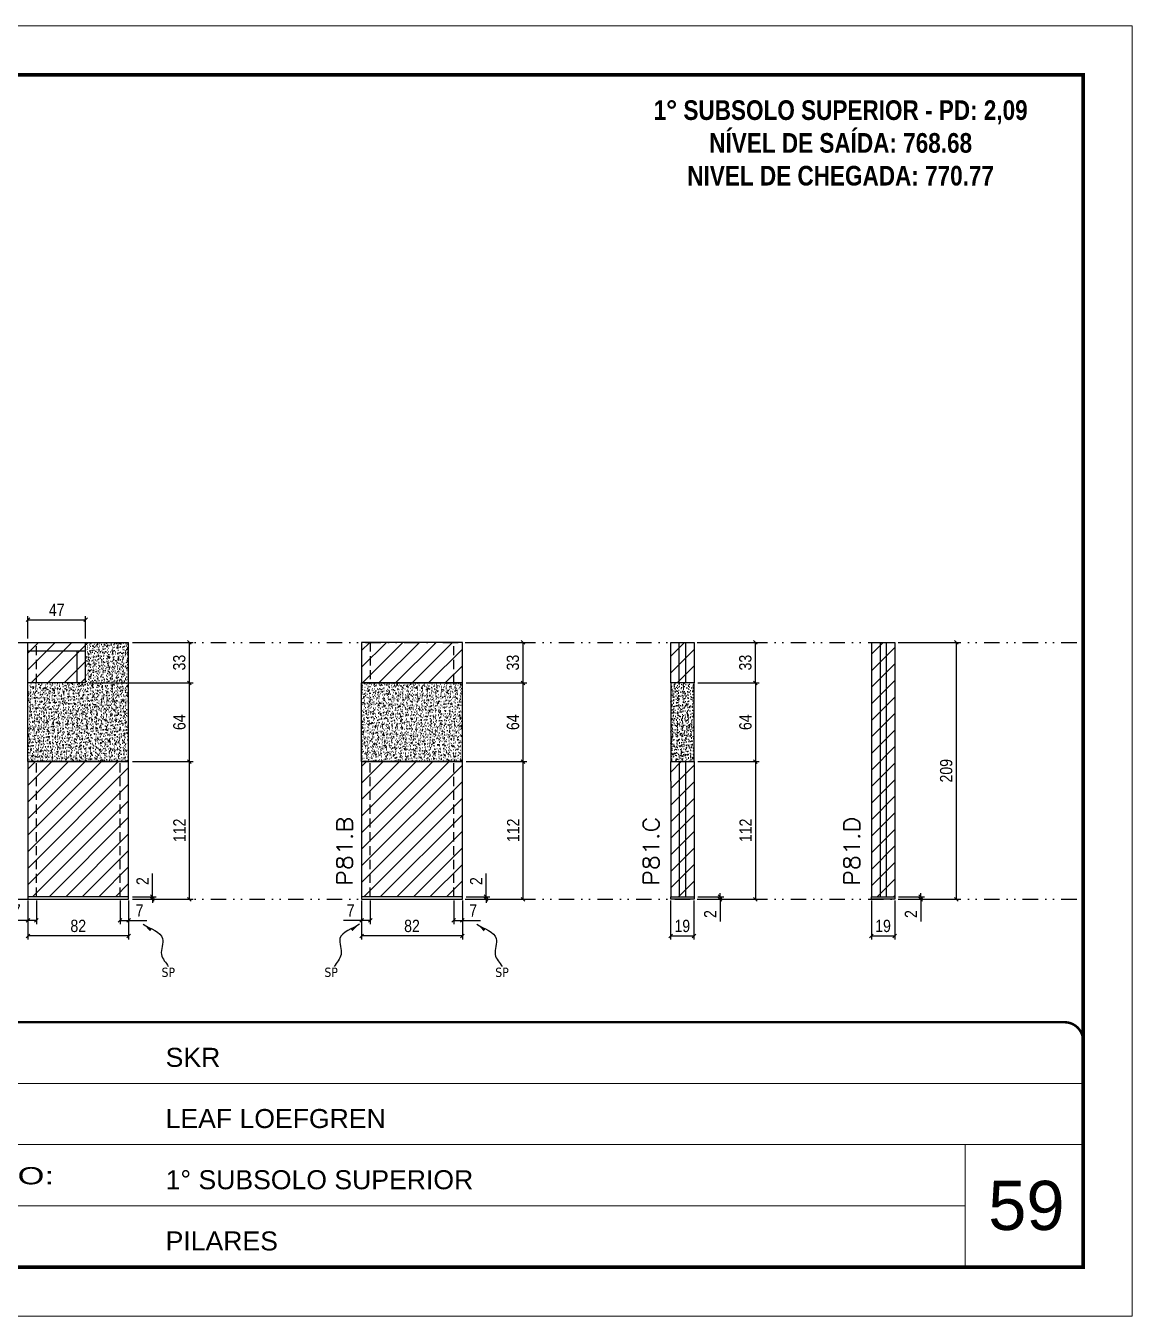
# Model space of a CAD drawing. Extents: x 14400 to 27878, y -21631 to 6985.
# Drawn here: x 18168 to 19068, y -10145 to -9095 of the extents above; entities that cross this region are included whole.
import ezdxf

# ---------------------------------------------------------------- set-up
doc = ezdxf.new("R2010")
doc.units = 0
for name, pattern in [('CONTINUO', [0]), ('DASHED', [0.75, 0.5, -0.25]), ('DIVIDE2', [0.625, 0.25, -0.125, 0, -0.125, 0, -0.125]), ('HIDDEN', [0.375, 0.25, -0.125])]:
    doc.linetypes.add(name, pattern=pattern)
for name, color, linetype, lineweight in [('CARIMBO', 255, 'Continuous', 9), ('Folhas', 255, 'Continuous', 9), ('Hachura', 251, 'Continuous', 9), ('SARRAFO DE PRESSAO', 251, 'DASHED', 9), ('Texto Seção', 7, 'Continuous', 15)]:
    doc.layers.add(name, color=color, linetype=linetype, lineweight=lineweight)
for name, color, linetype in [('COTA', 241, 'Continuous'), ('NOMENCLATURA', 7, 'Continuous'), ('Nível', 160, 'Continuous'), ('Painéis', 200, 'Continuous'), ('SARR_2.2x7', 40, 'Continuous'), ('Sarrafo de Pressão', 42, 'HIDDEN'), ('texto', 7, 'Continuous')]:
    doc.layers.add(name, color=color, linetype=linetype)
doc.styles.add('ARIAL', font='arial.ttf')
doc.styles.add('COTA TECNICA', font='techl___.ttf', dxfattribs={"height": 10})
doc.styles.add('COTA TECNICA-50', font='techl___.ttf', dxfattribs={"height": 10})
doc.styles.add('REGUA-120', font='ROMANS.shx', dxfattribs={"height": 15})
doc.styles.add('ROMANC', font='techb___.ttf', dxfattribs={"height": 2.5})
doc.styles.get("Standard").update_dxf_attribs({"font": 'arial.ttf'})
doc.styles.add('Tecnologia', font='')
doc.styles.get('Tecnologia').set_extended_font_data('Forgotten Futurist')
doc.dimstyles.new('COTA PAINEL-50', dxfattribs={"dimtxt": 10, "dimasz": 3, "dimexe": 3, "dimexo": 3, "dimgap": 3, "dimtad": 1, "dimdec": 1, "dimzin": 12, "dimdsep": 46, "dimtxsty": 'COTA TECNICA-50', "dimblk1": 'OBLIQUE', "dimblk2": 'OBLIQUE', "dimsah": 1, "dimcen": 0.9, "dimclrd": 4, "dimclre": 4, "dimclrt": 240, "dimadec": 1, "dimazin": 3, "dimtfac": 1, "dimtdec": 1, "dimtmove": 0, "dimatfit": 3, "dimfxl": 1, "dimtolj": 1, "dimtzin": 12, "dimarcsym": 0})
doc.dimstyles.new('PAINEL', dxfattribs={"dimtxt": 10, "dimasz": 3, "dimexe": 3, "dimexo": 3, "dimgap": 3, "dimtad": 1, "dimdec": 1, "dimzin": 12, "dimdsep": 46, "dimtxsty": 'COTA TECNICA', "dimblk1": 'OBLIQUE', "dimblk2": 'OBLIQUE', "dimsah": 1, "dimcen": 0.9, "dimclrd": 4, "dimclre": 4, "dimclrt": 240, "dimadec": 1, "dimazin": 3, "dimtfac": 1, "dimtdec": 1, "dimtmove": 0, "dimatfit": 3, "dimfxl": 1, "dimtolj": 1, "dimtzin": 12, "dimarcsym": 0})
doc.dimstyles.get("Standard").update_dxf_attribs({"dimtxt": 0.18, "dimasz": 0.18, "dimexe": 0.18, "dimexo": 0.0625, "dimgap": 0.09, "dimtad": 0, "dimtih": 1, "dimtoh": 1, "dimdec": 4, "dimzin": 0, "dimdsep": 46, "dimtxsty": 'Standard', "dimcen": 0.09, "dimadec": 0, "dimazin": 0, "dimtfac": 1, "dimtdec": 4, "dimtofl": 0, "dimtmove": 0, "dimatfit": 3, "dimfxl": 1, "dimtolj": 1, "dimtzin": 0, "dimarcsym": 0})

# ---------------------------------------------------------------- blocks, each defined once
blk = doc.blocks.new('9999999999')
at = {"color": 30, "linetype": 'CONTINUO'}
for p, q in [((98564.6, 34379.6), (99584, 34379.6)), ((98564.6, 34329.8), (99488, 34329.8)), ((99584, 34329.8), (99488, 34329.8)), ((99488, 34329.8), (99488, 34230.2)), ((98564.6, 34280), (99488, 34280))]:
    blk.add_line(p, q, dxfattribs=at)
at = {"color": 30, "linetype": 'CONTINUO', "const_width": 2}
blk.add_lwpolyline([(99584, 34230.2), (99584, 34414.4, 0.414214), (99569, 34429.4), (98229, 34429.4, 0.414214), (98214, 34414.4), (98214, 34245.2, 0.414214), (98229, 34230.2), (99584, 34230.2)], format="xyb", dxfattribs=at)
at = {"layer": 'Folhas'}
blk.add_lwpolyline([(98139, 34190.2), (99624, 34190.2), (99624, 35240.2), (98139, 35240.2)], close=True, dxfattribs=at)
at = {"layer": 'Folhas', "color": 30, "const_width": 3}
blk.add_lwpolyline([(98214, 34230.2), (99584, 34230.2), (99584, 35200.2), (98214, 35200.2)], close=True, dxfattribs=at)
at = {"color": 7, "linetype": 'Continuous', "ltscale": 5, "style": 'ARIAL'}
for s, height, p in [('SKR', 15.48, (98837.7, 34393.1)), ('LEAF LOEFGREN', 15.483, (98837.7, 34343.3)), ('1° SUBSOLO SUPERIOR', 15.483, (98837.7, 34293.5)), ('PILARES', 15.48, (98837.7, 34243.7))]:
    blk.add_text(s, height=height, dxfattribs=at).set_placement(p)
at = {"layer": 'Folhas', "color": 7, "style": 'Tecnologia', "width": 1.5}
blk.add_text('PAVIMENTO:', height=14, dxfattribs=at).set_placement((98573.7, 34297.5))
blk = doc.blocks.new('_Oblique')
at = {"color": 0, "linetype": 'ByBlock', "lineweight": -2}
blk.add_line((-0.5, -0.5), (0.5, 0.5), dxfattribs=at)
blk = doc.blocks.new('*D1795')
at = {"layer": 'COTA', "color": 4, "lineweight": -2, "transparency": 16777216}
for p, q in [((18170.1, -9807), (18170.1, -9838.9)), ((18252.1, -9807), (18252.1, -9838.9)), ((18252.1, -9835.9), (18170.1, -9835.9))]:
    blk.add_line(p, q, dxfattribs=at)
at = {"layer": 'Defpoints', "color": 0, "transparency": 16777216}
for p in [(18170.1, -9804), (18252.1, -9804), (18170.1, -9835.9)]:
    blk.add_point(p, dxfattribs=at)
at = {"layer": 'COTA', "color": 4, "lineweight": -2, "transparency": 16777216, "xscale": 3, "yscale": 3, "zscale": 3, "rotation": 180}
blk.add_blockref('_Oblique', (18170.1, -9835.9), dxfattribs=at)
at = {"layer": 'COTA', "color": 4, "lineweight": -2, "transparency": 16777216, "xscale": 3, "yscale": 3, "zscale": 3}
blk.add_blockref('_Oblique', (18252.1, -9835.9), dxfattribs=at)
at = {"layer": 'COTA', "color": 240, "transparency": 16777216, "insert": (18211.1, -9827.8), "char_height": 10, "attachment_point": 5, "style": 'COTA TECNICA'}
blk.add_mtext('\\A1;82', dxfattribs=at)
blk = doc.blocks.new('*D1796')
at = {"layer": 'COTA', "color": 4, "lineweight": -2, "transparency": 16777216}
for p, q in [((18245.1, -9807), (18245.1, -9826.3)), ((18252.1, -9809), (18252.1, -9826.3)), ((18245.1, -9823.3), (18252.1, -9823.3)), ((18252.1, -9823.3), (18266.8, -9823.3))]:
    blk.add_line(p, q, dxfattribs=at)
at = {"layer": 'Defpoints', "color": 0, "transparency": 16777216}
for p in [(18245.1, -9804), (18252.1, -9806), (18252.1, -9823.3)]:
    blk.add_point(p, dxfattribs=at)
at = {"layer": 'COTA', "color": 4, "lineweight": -2, "transparency": 16777216, "xscale": 3, "yscale": 3, "zscale": 3, "rotation": 180}
blk.add_blockref('_Oblique', (18245.1, -9823.3), dxfattribs=at)
at = {"layer": 'COTA', "color": 4, "lineweight": -2, "transparency": 16777216, "xscale": 3, "yscale": 3, "zscale": 3}
blk.add_blockref('_Oblique', (18252.1, -9823.3), dxfattribs=at)
at = {"layer": 'COTA', "color": 240, "transparency": 16777216, "insert": (18261, -9815.2), "char_height": 10, "attachment_point": 5, "style": 'COTA TECNICA-50'}
blk.add_mtext('\\A1;7', dxfattribs=at)
blk = doc.blocks.new('*D1797')
at = {"layer": 'COTA', "color": 4, "lineweight": -2, "transparency": 16777216}
for p, q in [((18170.1, -9809), (18170.1, -9826.3)), ((18177.1, -9807), (18177.1, -9826.3)), ((18170.1, -9823.3), (18155.4, -9823.3)), ((18177.1, -9823.3), (18170.1, -9823.3))]:
    blk.add_line(p, q, dxfattribs=at)
at = {"layer": 'Defpoints', "color": 0, "transparency": 16777216}
for p in [(18170.1, -9806), (18177.1, -9804), (18170.1, -9823.3)]:
    blk.add_point(p, dxfattribs=at)
at = {"layer": 'COTA', "color": 4, "lineweight": -2, "transparency": 16777216, "xscale": 3, "yscale": 3, "zscale": 3, "rotation": 180}
blk.add_blockref('_Oblique', (18170.1, -9823.3), dxfattribs=at)
at = {"layer": 'COTA', "color": 4, "lineweight": -2, "transparency": 16777216, "xscale": 3, "yscale": 3, "zscale": 3}
blk.add_blockref('_Oblique', (18177.1, -9823.3), dxfattribs=at)
at = {"layer": 'COTA', "color": 240, "transparency": 16777216, "insert": (18161.2, -9815.2), "char_height": 10, "attachment_point": 5, "style": 'COTA TECNICA-50'}
blk.add_mtext('\\A1;7', dxfattribs=at)
blk = doc.blocks.new('*D1798')
at = {"layer": 'COTA', "color": 4, "lineweight": -2, "transparency": 16777216}
for p, q in [((18271.4, -9804), (18271.4, -9785.2)), ((18255.1, -9804), (18274.4, -9804)), ((18255.1, -9806), (18274.4, -9806)), ((18271.4, -9806), (18271.4, -9804)), ((18271.4, -9806), (18271.4, -9809))]:
    blk.add_line(p, q, dxfattribs=at)
at = {"layer": 'Defpoints', "color": 0, "transparency": 16777216}
for p in [(18252.1, -9804), (18252.1, -9806), (18271.4, -9806)]:
    blk.add_point(p, dxfattribs=at)
at = {"layer": 'COTA', "color": 4, "lineweight": -2, "transparency": 16777216, "xscale": 3, "yscale": 3, "zscale": 3}
for p, rotation in [((18271.4, -9804), 270), ((18271.4, -9806), 90)]:
    blk.add_blockref('_Oblique', p, dxfattribs=dict(at, rotation=rotation))
at = {"layer": 'COTA', "color": 240, "transparency": 16777216, "insert": (18263.4, -9791.3), "char_height": 10, "attachment_point": 5, "rotation": 90, "style": 'COTA TECNICA-50'}
blk.add_mtext('\\A1;2', dxfattribs=at)
blk = doc.blocks.new('*D1806')
at = {"layer": 'COTA', "color": 4, "lineweight": -2, "transparency": 16777216}
for p, q in [((18220.1, -9630), (18304.5, -9630)), ((18301.5, -9694), (18301.5, -9630)), ((18255.1, -9694), (18304.5, -9694))]:
    blk.add_line(p, q, dxfattribs=at)
at = {"layer": 'Defpoints', "color": 0, "transparency": 16777216}
for p in [(18217.1, -9630), (18301.5, -9630), (18252.1, -9694)]:
    blk.add_point(p, dxfattribs=at)
at = {"layer": 'COTA', "color": 4, "lineweight": -2, "transparency": 16777216, "xscale": 3, "yscale": 3, "zscale": 3}
for p, rotation in [((18301.5, -9630), 90), ((18301.5, -9694), 270)]:
    blk.add_blockref('_Oblique', p, dxfattribs=dict(at, rotation=rotation))
at = {"layer": 'COTA', "color": 240, "transparency": 16777216, "insert": (18293.4, -9662), "char_height": 10, "attachment_point": 5, "rotation": 90, "style": 'COTA TECNICA-50'}
blk.add_mtext('\\A1;64', dxfattribs=at)
blk = doc.blocks.new('*D1807')
at = {"layer": 'COTA', "color": 4, "linetype": 'ByBlock', "lineweight": -2, "transparency": 16777216}
for p, q in [((18255.1, -9694), (18304.5, -9694)), ((18301.5, -9806), (18301.5, -9694)), ((18255.1, -9806), (18304.5, -9806))]:
    blk.add_line(p, q, dxfattribs=at)
at = {"layer": 'Defpoints', "color": 0, "linetype": 'ByBlock', "transparency": 16777216}
for p in [(18252.1, -9694), (18301.5, -9694), (18252.1, -9806)]:
    blk.add_point(p, dxfattribs=at)
at = {"layer": 'COTA', "color": 4, "linetype": 'ByBlock', "lineweight": -2, "transparency": 16777216, "xscale": 3, "yscale": 3, "zscale": 3}
for p, rotation in [((18301.5, -9694), 90), ((18301.5, -9806), 270)]:
    blk.add_blockref('_Oblique', p, dxfattribs=dict(at, rotation=rotation))
at = {"layer": 'COTA', "color": 240, "linetype": 'ByBlock', "transparency": 16777216, "insert": (18293.4, -9750), "char_height": 10, "attachment_point": 5, "rotation": 90, "style": 'COTA TECNICA'}
blk.add_mtext('\\A1;112', dxfattribs=at)
blk = doc.blocks.new('*D1808')
at = {"layer": 'COTA', "color": 4, "linetype": 'ByBlock', "lineweight": -2, "transparency": 16777216}
for p, q in [((18255.1, -9694), (18304.5, -9694)), ((18301.5, -9806), (18301.5, -9694)), ((18255.1, -9806), (18304.5, -9806))]:
    blk.add_line(p, q, dxfattribs=at)
at = {"layer": 'Defpoints', "color": 0, "linetype": 'ByBlock', "transparency": 16777216}
for p in [(18252.1, -9694), (18301.5, -9694), (18252.1, -9806)]:
    blk.add_point(p, dxfattribs=at)
at = {"layer": 'COTA', "color": 4, "linetype": 'ByBlock', "lineweight": -2, "transparency": 16777216, "xscale": 3, "yscale": 3, "zscale": 3}
for p, rotation in [((18301.5, -9694), 90), ((18301.5, -9806), 270)]:
    blk.add_blockref('_Oblique', p, dxfattribs=dict(at, rotation=rotation))
at = {"layer": 'COTA', "color": 240, "linetype": 'ByBlock', "transparency": 16777216, "insert": (18293.4, -9750), "char_height": 10, "attachment_point": 5, "rotation": 90, "style": 'COTA TECNICA'}
blk.add_mtext('\\A1;112', dxfattribs=at)
blk = doc.blocks.new('*D1799')
at = {"layer": 'COTA', "color": 4, "lineweight": -2, "transparency": 16777216}
for p, q in [((18441.6, -9807), (18441.6, -9838.9)), ((18523.6, -9807), (18523.6, -9838.9)), ((18523.6, -9835.9), (18441.6, -9835.9))]:
    blk.add_line(p, q, dxfattribs=at)
at = {"layer": 'Defpoints', "color": 0, "transparency": 16777216}
for p in [(18441.6, -9804), (18523.6, -9804), (18441.6, -9835.9)]:
    blk.add_point(p, dxfattribs=at)
at = {"layer": 'COTA', "color": 4, "lineweight": -2, "transparency": 16777216, "xscale": 3, "yscale": 3, "zscale": 3, "rotation": 180}
blk.add_blockref('_Oblique', (18441.6, -9835.9), dxfattribs=at)
at = {"layer": 'COTA', "color": 4, "lineweight": -2, "transparency": 16777216, "xscale": 3, "yscale": 3, "zscale": 3}
blk.add_blockref('_Oblique', (18523.6, -9835.9), dxfattribs=at)
at = {"layer": 'COTA', "color": 240, "transparency": 16777216, "insert": (18482.6, -9827.8), "char_height": 10, "attachment_point": 5, "style": 'COTA TECNICA'}
blk.add_mtext('\\A1;82', dxfattribs=at)
blk = doc.blocks.new('*D1800')
at = {"layer": 'COTA', "color": 4, "lineweight": -2, "transparency": 16777216}
for p, q in [((18516.6, -9807), (18516.6, -9826.3)), ((18523.6, -9809), (18523.6, -9826.3)), ((18516.6, -9823.3), (18523.6, -9823.3)), ((18523.6, -9823.3), (18538.3, -9823.3))]:
    blk.add_line(p, q, dxfattribs=at)
at = {"layer": 'Defpoints', "color": 0, "transparency": 16777216}
for p in [(18516.6, -9804), (18523.6, -9806), (18523.6, -9823.3)]:
    blk.add_point(p, dxfattribs=at)
at = {"layer": 'COTA', "color": 4, "lineweight": -2, "transparency": 16777216, "xscale": 3, "yscale": 3, "zscale": 3, "rotation": 180}
blk.add_blockref('_Oblique', (18516.6, -9823.3), dxfattribs=at)
at = {"layer": 'COTA', "color": 4, "lineweight": -2, "transparency": 16777216, "xscale": 3, "yscale": 3, "zscale": 3}
blk.add_blockref('_Oblique', (18523.6, -9823.3), dxfattribs=at)
at = {"layer": 'COTA', "color": 240, "transparency": 16777216, "insert": (18532.4, -9815.2), "char_height": 10, "attachment_point": 5, "style": 'COTA TECNICA-50'}
blk.add_mtext('\\A1;7', dxfattribs=at)
blk = doc.blocks.new('*D1801')
at = {"layer": 'COTA', "color": 4, "lineweight": -2, "transparency": 16777216}
for p, q in [((18441.6, -9809), (18441.6, -9826.3)), ((18448.6, -9807), (18448.6, -9826.3)), ((18441.6, -9823.3), (18426.9, -9823.3)), ((18448.6, -9823.3), (18441.6, -9823.3))]:
    blk.add_line(p, q, dxfattribs=at)
at = {"layer": 'Defpoints', "color": 0, "transparency": 16777216}
for p in [(18441.6, -9806), (18448.6, -9804), (18441.6, -9823.3)]:
    blk.add_point(p, dxfattribs=at)
at = {"layer": 'COTA', "color": 4, "lineweight": -2, "transparency": 16777216, "xscale": 3, "yscale": 3, "zscale": 3, "rotation": 180}
blk.add_blockref('_Oblique', (18441.6, -9823.3), dxfattribs=at)
at = {"layer": 'COTA', "color": 4, "lineweight": -2, "transparency": 16777216, "xscale": 3, "yscale": 3, "zscale": 3}
blk.add_blockref('_Oblique', (18448.6, -9823.3), dxfattribs=at)
at = {"layer": 'COTA', "color": 240, "transparency": 16777216, "insert": (18432.7, -9815.2), "char_height": 10, "attachment_point": 5, "style": 'COTA TECNICA-50'}
blk.add_mtext('\\A1;7', dxfattribs=at)
blk = doc.blocks.new('*D1802')
at = {"layer": 'COTA', "color": 4, "lineweight": -2, "transparency": 16777216}
for p, q in [((18542.8, -9804), (18542.8, -9785.2)), ((18526.6, -9804), (18545.8, -9804)), ((18526.6, -9806), (18545.8, -9806)), ((18542.8, -9806), (18542.8, -9804)), ((18542.8, -9806), (18542.8, -9809))]:
    blk.add_line(p, q, dxfattribs=at)
at = {"layer": 'Defpoints', "color": 0, "transparency": 16777216}
for p in [(18523.6, -9804), (18523.6, -9806), (18542.8, -9806)]:
    blk.add_point(p, dxfattribs=at)
at = {"layer": 'COTA', "color": 4, "lineweight": -2, "transparency": 16777216, "xscale": 3, "yscale": 3, "zscale": 3}
for p, rotation in [((18542.8, -9804), 270), ((18542.8, -9806), 90)]:
    blk.add_blockref('_Oblique', p, dxfattribs=dict(at, rotation=rotation))
at = {"layer": 'COTA', "color": 240, "transparency": 16777216, "insert": (18534.8, -9791.3), "char_height": 10, "attachment_point": 5, "rotation": 90, "style": 'COTA TECNICA-50'}
blk.add_mtext('\\A1;2', dxfattribs=at)
blk = doc.blocks.new('*D1809')
at = {"layer": 'COTA', "color": 4, "lineweight": -2, "transparency": 16777216}
for p, q in [((18526.6, -9630), (18576, -9630)), ((18573, -9694), (18573, -9630)), ((18526.6, -9694), (18576, -9694))]:
    blk.add_line(p, q, dxfattribs=at)
at = {"layer": 'Defpoints', "color": 0, "transparency": 16777216}
for p in [(18523.6, -9630), (18573, -9630), (18523.6, -9694)]:
    blk.add_point(p, dxfattribs=at)
at = {"layer": 'COTA', "color": 4, "lineweight": -2, "transparency": 16777216, "xscale": 3, "yscale": 3, "zscale": 3}
for p, rotation in [((18573, -9630), 90), ((18573, -9694), 270)]:
    blk.add_blockref('_Oblique', p, dxfattribs=dict(at, rotation=rotation))
at = {"layer": 'COTA', "color": 240, "transparency": 16777216, "insert": (18564.8, -9662), "char_height": 10, "attachment_point": 5, "rotation": 90, "style": 'COTA TECNICA-50'}
blk.add_mtext('\\A1;64', dxfattribs=at)
blk = doc.blocks.new('*D1810')
at = {"layer": 'COTA', "color": 4, "linetype": 'ByBlock', "lineweight": -2, "transparency": 16777216}
for p, q in [((18526.6, -9694), (18576, -9694)), ((18573, -9806), (18573, -9694)), ((18526.6, -9806), (18576, -9806))]:
    blk.add_line(p, q, dxfattribs=at)
at = {"layer": 'Defpoints', "color": 0, "linetype": 'ByBlock', "transparency": 16777216}
for p in [(18523.6, -9694), (18573, -9694), (18523.6, -9806)]:
    blk.add_point(p, dxfattribs=at)
at = {"layer": 'COTA', "color": 4, "linetype": 'ByBlock', "lineweight": -2, "transparency": 16777216, "xscale": 3, "yscale": 3, "zscale": 3}
for p, rotation in [((18573, -9694), 90), ((18573, -9806), 270)]:
    blk.add_blockref('_Oblique', p, dxfattribs=dict(at, rotation=rotation))
at = {"layer": 'COTA', "color": 240, "linetype": 'ByBlock', "transparency": 16777216, "insert": (18564.9, -9750), "char_height": 10, "attachment_point": 5, "rotation": 90, "style": 'COTA TECNICA'}
blk.add_mtext('\\A1;112', dxfattribs=at)
blk = doc.blocks.new('*D1811')
at = {"layer": 'COTA', "color": 4, "linetype": 'ByBlock', "lineweight": -2, "transparency": 16777216}
for p, q in [((18526.6, -9694), (18576, -9694)), ((18573, -9806), (18573, -9694)), ((18526.6, -9806), (18576, -9806))]:
    blk.add_line(p, q, dxfattribs=at)
at = {"layer": 'Defpoints', "color": 0, "linetype": 'ByBlock', "transparency": 16777216}
for p in [(18523.6, -9694), (18573, -9694), (18523.6, -9806)]:
    blk.add_point(p, dxfattribs=at)
at = {"layer": 'COTA', "color": 4, "linetype": 'ByBlock', "lineweight": -2, "transparency": 16777216, "xscale": 3, "yscale": 3, "zscale": 3}
for p, rotation in [((18573, -9694), 90), ((18573, -9806), 270)]:
    blk.add_blockref('_Oblique', p, dxfattribs=dict(at, rotation=rotation))
at = {"layer": 'COTA', "color": 240, "linetype": 'ByBlock', "transparency": 16777216, "insert": (18564.9, -9750), "char_height": 10, "attachment_point": 5, "rotation": 90, "style": 'COTA TECNICA'}
blk.add_mtext('\\A1;112', dxfattribs=at)
blk = doc.blocks.new('*D1803')
at = {"layer": 'COTA', "color": 4, "lineweight": -2, "transparency": 16777216}
for p, q in [((18693, -9807), (18693, -9838.9)), ((18712, -9807), (18712, -9838.9)), ((18693, -9835.9), (18712, -9835.9))]:
    blk.add_line(p, q, dxfattribs=at)
at = {"layer": 'Defpoints', "color": 0, "transparency": 16777216}
for p in [(18693, -9804), (18712, -9804), (18712, -9835.9)]:
    blk.add_point(p, dxfattribs=at)
at = {"layer": 'COTA', "color": 4, "lineweight": -2, "transparency": 16777216, "xscale": 3, "yscale": 3, "zscale": 3, "rotation": 180}
blk.add_blockref('_Oblique', (18693, -9835.9), dxfattribs=at)
at = {"layer": 'COTA', "color": 4, "lineweight": -2, "transparency": 16777216, "xscale": 3, "yscale": 3, "zscale": 3}
blk.add_blockref('_Oblique', (18712, -9835.9), dxfattribs=at)
at = {"layer": 'COTA', "color": 240, "transparency": 16777216, "insert": (18702.5, -9827.8), "char_height": 10, "attachment_point": 5, "style": 'COTA TECNICA'}
blk.add_mtext('\\A1;19', dxfattribs=at)
blk = doc.blocks.new('*D1804')
at = {"layer": 'COTA', "color": 4, "lineweight": -2, "transparency": 16777216}
for p, q in [((18715, -9804), (18736.2, -9804)), ((18715, -9806), (18736.2, -9806)), ((18733.2, -9804), (18733.2, -9801)), ((18733.2, -9804), (18733.2, -9806)), ((18733.2, -9806), (18733.2, -9824.2))]:
    blk.add_line(p, q, dxfattribs=at)
at = {"layer": 'Defpoints', "color": 0, "transparency": 16777216}
for p in [(18712, -9804), (18712, -9806), (18733.2, -9804)]:
    blk.add_point(p, dxfattribs=at)
at = {"layer": 'COTA', "color": 4, "lineweight": -2, "transparency": 16777216, "xscale": 3, "yscale": 3, "zscale": 3}
for p, rotation in [((18733.2, -9804), 270), ((18733.2, -9806), 90)]:
    blk.add_blockref('_Oblique', p, dxfattribs=dict(at, rotation=rotation))
at = {"layer": 'COTA', "color": 240, "transparency": 16777216, "insert": (18725.2, -9818.1), "char_height": 10, "attachment_point": 5, "rotation": 90, "style": 'COTA TECNICA-50'}
blk.add_mtext('\\A1;2', dxfattribs=at)
blk = doc.blocks.new('*D1812')
at = {"layer": 'COTA', "color": 4, "linetype": 'ByBlock', "lineweight": -2, "transparency": 16777216}
for p, q in [((18715, -9630), (18765, -9630)), ((18762, -9630), (18762, -9694)), ((18715, -9694), (18765, -9694))]:
    blk.add_line(p, q, dxfattribs=at)
at = {"layer": 'Defpoints', "color": 0, "linetype": 'ByBlock', "transparency": 16777216}
for p in [(18712, -9630), (18712, -9694), (18762, -9694)]:
    blk.add_point(p, dxfattribs=at)
at = {"layer": 'COTA', "color": 4, "linetype": 'ByBlock', "lineweight": -2, "transparency": 16777216, "xscale": 3, "yscale": 3, "zscale": 3}
for p, rotation in [((18762, -9630), 90), ((18762, -9694), 270)]:
    blk.add_blockref('_Oblique', p, dxfattribs=dict(at, rotation=rotation))
at = {"layer": 'COTA', "color": 240, "linetype": 'ByBlock', "transparency": 16777216, "insert": (18753.9, -9662), "char_height": 10, "attachment_point": 5, "rotation": 90, "style": 'COTA TECNICA'}
blk.add_mtext('\\A1;64', dxfattribs=at)
blk = doc.blocks.new('*D1805')
at = {"layer": 'COTA', "color": 4, "lineweight": -2, "transparency": 16777216}
for p, q in [((18715, -9694), (18765, -9694)), ((18762, -9694), (18762, -9806)), ((18715, -9806), (18765, -9806))]:
    blk.add_line(p, q, dxfattribs=at)
at = {"layer": 'Defpoints', "color": 0, "transparency": 16777216}
for p in [(18712, -9694), (18712, -9806), (18762, -9806)]:
    blk.add_point(p, dxfattribs=at)
at = {"layer": 'COTA', "color": 4, "lineweight": -2, "transparency": 16777216, "xscale": 3, "yscale": 3, "zscale": 3}
for p, rotation in [((18762, -9694), 90), ((18762, -9806), 270)]:
    blk.add_blockref('_Oblique', p, dxfattribs=dict(at, rotation=rotation))
at = {"layer": 'COTA', "color": 240, "transparency": 16777216, "insert": (18754, -9750), "char_height": 10, "attachment_point": 5, "rotation": 90, "style": 'COTA TECNICA'}
blk.add_mtext('\\A1;112', dxfattribs=at)
blk = doc.blocks.new('*D1813')
at = {"layer": 'COTA', "color": 4, "lineweight": -2, "transparency": 16777216}
for p, q in [((18526.6, -9597), (18576, -9597)), ((18573, -9630), (18573, -9597)), ((18526.6, -9630), (18576, -9630))]:
    blk.add_line(p, q, dxfattribs=at)
at = {"layer": 'Defpoints', "color": 0, "transparency": 16777216}
for p in [(18523.6, -9597), (18573, -9597), (18523.6, -9630)]:
    blk.add_point(p, dxfattribs=at)
at = {"layer": 'COTA', "color": 4, "lineweight": -2, "transparency": 16777216, "xscale": 3, "yscale": 3, "zscale": 3}
for p, rotation in [((18573, -9597), 90), ((18573, -9630), 270)]:
    blk.add_blockref('_Oblique', p, dxfattribs=dict(at, rotation=rotation))
at = {"layer": 'COTA', "color": 240, "transparency": 16777216, "insert": (18564.7, -9613.5), "char_height": 10, "attachment_point": 5, "rotation": 90, "style": 'COTA TECNICA'}
blk.add_mtext('\\A1;33', dxfattribs=at)
blk = doc.blocks.new('*D1814')
at = {"layer": 'COTA', "color": 4, "lineweight": -2, "transparency": 16777216}
for p, q in [((18856.3, -9807), (18856.3, -9838.9)), ((18875.3, -9807), (18875.3, -9838.9)), ((18856.3, -9835.9), (18875.3, -9835.9))]:
    blk.add_line(p, q, dxfattribs=at)
at = {"layer": 'Defpoints', "color": 0, "transparency": 16777216}
for p in [(18856.3, -9804), (18875.3, -9804), (18875.3, -9835.9)]:
    blk.add_point(p, dxfattribs=at)
at = {"layer": 'COTA', "color": 4, "lineweight": -2, "transparency": 16777216, "xscale": 3, "yscale": 3, "zscale": 3, "rotation": 180}
blk.add_blockref('_Oblique', (18856.3, -9835.9), dxfattribs=at)
at = {"layer": 'COTA', "color": 4, "lineweight": -2, "transparency": 16777216, "xscale": 3, "yscale": 3, "zscale": 3}
blk.add_blockref('_Oblique', (18875.3, -9835.9), dxfattribs=at)
at = {"layer": 'COTA', "color": 240, "transparency": 16777216, "insert": (18865.8, -9827.8), "char_height": 10, "attachment_point": 5, "style": 'COTA TECNICA'}
blk.add_mtext('\\A1;19', dxfattribs=at)
blk = doc.blocks.new('*D1815')
at = {"layer": 'COTA', "color": 4, "lineweight": -2, "transparency": 16777216}
for p, q in [((18878.3, -9804), (18899.5, -9804)), ((18878.3, -9806), (18899.5, -9806)), ((18896.5, -9804), (18896.5, -9801)), ((18896.5, -9804), (18896.5, -9806)), ((18896.5, -9806), (18896.5, -9824.2))]:
    blk.add_line(p, q, dxfattribs=at)
at = {"layer": 'Defpoints', "color": 0, "transparency": 16777216}
for p in [(18875.3, -9804), (18875.3, -9806), (18896.5, -9804)]:
    blk.add_point(p, dxfattribs=at)
at = {"layer": 'COTA', "color": 4, "lineweight": -2, "transparency": 16777216, "xscale": 3, "yscale": 3, "zscale": 3}
for p, rotation in [((18896.5, -9804), 270), ((18896.5, -9806), 90)]:
    blk.add_blockref('_Oblique', p, dxfattribs=dict(at, rotation=rotation))
at = {"layer": 'COTA', "color": 240, "transparency": 16777216, "insert": (18888.5, -9818.1), "char_height": 10, "attachment_point": 5, "rotation": 90, "style": 'COTA TECNICA-50'}
blk.add_mtext('\\A1;2', dxfattribs=at)
blk = doc.blocks.new('*D1816')
at = {"layer": 'COTA', "color": 4, "lineweight": -2, "transparency": 16777216}
for p, q in [((18878.3, -9597), (18928.3, -9597)), ((18925.3, -9597), (18925.3, -9806)), ((18878.3, -9806), (18928.3, -9806))]:
    blk.add_line(p, q, dxfattribs=at)
at = {"layer": 'Defpoints', "color": 0, "transparency": 16777216}
for p in [(18875.3, -9597), (18875.3, -9806), (18925.3, -9806)]:
    blk.add_point(p, dxfattribs=at)
at = {"layer": 'COTA', "color": 4, "lineweight": -2, "transparency": 16777216, "xscale": 3, "yscale": 3, "zscale": 3}
for p, rotation in [((18925.3, -9597), 90), ((18925.3, -9806), 270)]:
    blk.add_blockref('_Oblique', p, dxfattribs=dict(at, rotation=rotation))
at = {"layer": 'COTA', "color": 240, "transparency": 16777216, "insert": (18917.2, -9701.5), "char_height": 10, "attachment_point": 5, "rotation": 90, "style": 'COTA TECNICA'}
blk.add_mtext('\\A1;209', dxfattribs=at)
blk = doc.blocks.new('*D1817')
at = {"layer": 'COTA', "color": 4, "lineweight": -2, "transparency": 16777216}
for p, q in [((18715, -9597), (18765, -9597)), ((18762, -9630), (18762, -9597)), ((18715, -9630), (18765, -9630))]:
    blk.add_line(p, q, dxfattribs=at)
at = {"layer": 'Defpoints', "color": 0, "transparency": 16777216}
for p in [(18712, -9597), (18762, -9597), (18712, -9630)]:
    blk.add_point(p, dxfattribs=at)
at = {"layer": 'COTA', "color": 4, "lineweight": -2, "transparency": 16777216, "xscale": 3, "yscale": 3, "zscale": 3}
for p, rotation in [((18762, -9597), 90), ((18762, -9630), 270)]:
    blk.add_blockref('_Oblique', p, dxfattribs=dict(at, rotation=rotation))
at = {"layer": 'COTA', "color": 240, "transparency": 16777216, "insert": (18753.8, -9613.5), "char_height": 10, "attachment_point": 5, "rotation": 90, "style": 'COTA TECNICA'}
blk.add_mtext('\\A1;33', dxfattribs=at)
blk = doc.blocks.new('*D1818')
at = {"layer": 'COTA', "color": 4, "lineweight": -2, "transparency": 16777216}
for p, q in [((18255.1, -9597), (18304.5, -9597)), ((18301.5, -9630), (18301.5, -9597)), ((18220.1, -9630), (18304.5, -9630))]:
    blk.add_line(p, q, dxfattribs=at)
at = {"layer": 'Defpoints', "color": 0, "transparency": 16777216}
for p in [(18252.1, -9597), (18301.5, -9597), (18217.1, -9630)]:
    blk.add_point(p, dxfattribs=at)
at = {"layer": 'COTA', "color": 4, "lineweight": -2, "transparency": 16777216, "xscale": 3, "yscale": 3, "zscale": 3}
for p, rotation in [((18301.5, -9597), 90), ((18301.5, -9630), 270)]:
    blk.add_blockref('_Oblique', p, dxfattribs=dict(at, rotation=rotation))
at = {"layer": 'COTA', "color": 240, "transparency": 16777216, "insert": (18293.3, -9613.5), "char_height": 10, "attachment_point": 5, "rotation": 90, "style": 'COTA TECNICA'}
blk.add_mtext('\\A1;33', dxfattribs=at)
blk = doc.blocks.new('*D1819')
at = {"layer": 'COTA', "color": 4, "lineweight": -2, "transparency": 16777216}
for p, q in [((18170.1, -9594), (18170.1, -9575.6)), ((18217.1, -9594), (18217.1, -9575.6)), ((18170.1, -9578.6), (18217.1, -9578.6))]:
    blk.add_line(p, q, dxfattribs=at)
at = {"layer": 'Defpoints', "color": 0, "transparency": 16777216}
for p in [(18217.1, -9578.6), (18170.1, -9597), (18217.1, -9597)]:
    blk.add_point(p, dxfattribs=at)
at = {"layer": 'COTA', "color": 4, "lineweight": -2, "transparency": 16777216, "xscale": 3, "yscale": 3, "zscale": 3, "rotation": 180}
blk.add_blockref('_Oblique', (18170.1, -9578.6), dxfattribs=at)
at = {"layer": 'COTA', "color": 4, "lineweight": -2, "transparency": 16777216, "xscale": 3, "yscale": 3, "zscale": 3}
blk.add_blockref('_Oblique', (18217.1, -9578.6), dxfattribs=at)
at = {"layer": 'COTA', "color": 240, "transparency": 16777216, "insert": (18193.6, -9570.6), "char_height": 10, "attachment_point": 5, "style": 'COTA TECNICA'}
blk.add_mtext('\\A1;47', dxfattribs=at)

msp = doc.modelspace()

# ---------------------------------------------------------------- hatches: boundary and pattern name
at = {"layer": 'COTA', "linetype": 'ByBlock'}
h = msp.add_hatch(dxfattribs=at)
h.set_pattern_fill('AR-CONC', color=256, scale=0.03)
h.set_pattern_definition([(50, (-20, 0), (5.4655401, -0.4781726), [0.5715, -6.2865]), (355, (-20, 0), (-1.0573026, 5.7317054), [0.4572, -5.0292175]), (100.451445, (-19.5445, -0.04), (4.4082374, 5.2535326), [0.4857003, -5.3427073]), (46.1842, (-20, 1.524), (8.1323712, -1.2612698), [0.85725, -9.42975]), (96.635558, (-19.322, 1.419), (7.122124, 7.4227837), [0.7285507, -8.0140682]), (351.18415, (-20, 1.524), (7.122124, 7.4227837), [0.685799, -7.543792]), (21, (-19.238, 1.143), (4.5484317, -3.0679559), [0.5715, -6.2865]), (326, (-19.238, 1.143), (1.8540609, 5.525639), [0.4572, -5.0292]), (71.451445, (-18.859, 0.8873), (6.4024926, 2.457683), [0.4857003, -5.3426981]), (37.5, (-20, 0), (0.0926581, 2.53665117), [0, -4.96824, 0, -5.1054, 0, -5.04825]), (7.5, (-20, 0), (2.00458988, 3.00541724), [0, -2.91084, 0, -4.85394, 0, -1.92405]), (327.5, (-21.6993, 0), (4.06771786, -0.17186232), [0, -1.905, 0, -5.9436, 0, -7.8867]), (317.5, (-22.4613, 0), (4.44387544, 0.76279473), [0, -2.4765, 0, -3.94716, 0, -5.6007])])
h.paths.add_polyline_path([(18217.11, -9630.04), (18170.11, -9630.04), (18170.11, -9694.04), (18252.11, -9694.04), (18252.11, -9597.04), (18217.11, -9597.04)])
h = msp.add_hatch(dxfattribs=at)
h.set_pattern_fill('AR-CONC', color=256, scale=0.03)
h.set_pattern_definition([(50, (12999.5018, -20680.4837), (5.46554, -0.4781726), [0.5715, -6.2865]), (355, (12999.502, -20680.4837), (-1.0573026, 5.7317054), [0.4572, -5.0292175]), (100.451445, (12999.957, -20680.5235), (4.4082374, 5.2535326), [0.4857003, -5.3427073]), (46.1842, (12999.502, -20678.96), (8.1323712, -1.26127), [0.85725, -9.42975]), (96.63556, (13000.1795, -20679.065), (7.122124, 7.4227837), [0.7285507, -8.014068]), (351.18415, (12999.502, -20678.96), (7.122124, 7.422784), [0.685799, -7.543792]), (21, (13000.2638, -20679.3407), (4.5484317, -3.067956), [0.5715, -6.2865]), (326, (13000.264, -20679.3407), (1.8540609, 5.525639), [0.4572, -5.0292]), (71.451445, (13000.643, -20679.5963), (6.4024926, 2.457683), [0.4857003, -5.3426981]), (37.5, (12999.5018, -20680.4837), (0.0926581, 2.53665117), [0, -4.96824, 0, -5.1054, 0, -5.04825]), (7.5, (12999.5018, -20680.4837), (2.0045899, 3.00541724), [0, -2.91084, 0, -4.85394, 0, -1.92405]), (327.5, (12997.8025, -20680.4837), (4.06771786, -0.17186232), [0, -1.905, 0, -5.9436, 0, -7.8867]), (317.5, (12997.0405, -20680.4837), (4.4438754, 0.7627947), [0, -2.4765, 0, -3.94716, 0, -5.6007])])
h.paths.add_polyline_path([(18441.58, -9694.04), (18523.58, -9694.04), (18523.58, -9630.04), (18441.58, -9630.04)])
at = {"layer": 'COTA'}
h = msp.add_hatch(dxfattribs=at)
h.set_pattern_fill('AR-CONC', color=256, scale=0.03)
h.set_pattern_definition([(50, (3010.181, -13942.9013), (5.4655401, -0.4781726), [0.5715, -6.2865]), (355, (3010.181, -13942.9013), (-1.0573026, 5.7317054), [0.4572, -5.0292175]), (100.451445, (3010.636, -13942.941), (4.4082374, 5.2535326), [0.4857003, -5.3427073]), (46.1842, (3010.181, -13941.377), (8.1323712, -1.2612698), [0.85725, -9.42975]), (96.63556, (3010.8585, -13941.4824), (7.122124, 7.4227837), [0.7285507, -8.0140682]), (351.18415, (3010.181, -13941.377), (7.122124, 7.4227837), [0.685799, -7.543792]), (21, (3010.943, -13941.7583), (4.5484317, -3.067956), [0.5715, -6.2865]), (326, (3010.943, -13941.7583), (1.8540609, 5.525639), [0.4572, -5.0292]), (71.451445, (3011.322, -13942.014), (6.4024926, 2.457683), [0.4857003, -5.3426981]), (37.5, (3010.1808, -13942.9013), (0.0926581, 2.53665117), [0, -4.96824, 0, -5.1054, 0, -5.04825]), (7.5, (3010.1808, -13942.9013), (2.00458988, 3.00541724), [0, -2.91084, 0, -4.85394, 0, -1.92405]), (327.5, (3008.4815, -13942.9013), (4.06771786, -0.17186232), [0, -1.905, 0, -5.9436, 0, -7.8867]), (317.5, (3007.7195, -13942.9013), (4.44387544, 0.7627947), [0, -2.4765, 0, -3.94716, 0, -5.6007])])
h.paths.add_polyline_path([(18712.04, -9630.04), (18693.04, -9630.04), (18693.04, -9694.04), (18712.04, -9694.04)])
at = {"layer": 'Hachura', "linetype": 'ByBlock'}
h = msp.add_hatch(dxfattribs=at)
h.set_pattern_fill('ANSI31', color=256, scale=3)
h.paths.add_polyline_path([(18252.11, -9694.04), (18170.11, -9694.04), (18170.11, -9804.04), (18252.11, -9804.04)])
h.paths.add_polyline_path([(18217.11, -9597.04), (18170.11, -9597.04), (18170.11, -9630.04), (18217.11, -9630.04)])
h.paths.add_polyline_path([(18523.58, -9597.04), (18441.58, -9597.04), (18441.58, -9630.04), (18523.58, -9630.04)])
h.paths.add_polyline_path([(18523.58, -9694.04), (18441.58, -9694.04), (18441.58, -9804.04), (18523.58, -9804.04)])
h.paths.add_polyline_path([(18712.04, -9710.04), (18712.04, -9694.04), (18693.04, -9694.04), (18693.04, -9710.04), (18693.04, -9804.04), (18712.04, -9804.04)])
h.paths.add_polyline_path([(18712.04, -9597.04), (18693.04, -9597.04), (18693.04, -9630.04), (18712.04, -9630.04)])
h.paths.add_polyline_path([(18875.32, -9597.04), (18856.32, -9597.04), (18856.32, -9804.04), (18875.32, -9804.04)])

# ---------------------------------------------------------------- linework, layer by layer
at = {"layer": 'COTA', "linetype": 'ByBlock'}
for p, q in [((18217.11, -9597.04), (18252.11, -9597.04)), ((18252.11, -9694.04), (18252.11, -9597.04)), ((18170.11, -9694.04), (18170.11, -9630.04)), ((18523.58, -9630.04), (18441.58, -9630.04)), ((18441.58, -9694.04), (18441.58, -9630.04)), ((18523.58, -9694.04), (18523.58, -9630.04))]:
    msp.add_line(p, q, dxfattribs=at)
msp.add_lwpolyline([(18693.04, -9694.04), (18712.04, -9694.04), (18712.04, -9630.04), (18693.04, -9630.04)], close=True, dxfattribs=at)
at = {"layer": 'Nível', "color": 4, "linetype": 'DIVIDE2', "ltscale": 50}
for p, q in [((17658.47, -9597.04), (19028.47, -9597.04)), ((17658.47, -9806.04), (19028.47, -9806.04))]:
    msp.add_line(p, q, dxfattribs=at)
at = {"layer": 'Painéis'}
for p, q in [((18170.11, -9630.04), (18170.11, -9597.04)), ((18170.11, -9597.04), (18217.11, -9597.04)), ((18217.11, -9630.04), (18217.11, -9597.04)), ((18523.58, -9597.04), (18441.58, -9597.04)), ((18441.58, -9597.04), (18441.58, -9630.04)), ((18523.58, -9630.04), (18523.58, -9597.04)), ((18693.04, -9597.04), (18712.04, -9597.04)), ((18693.04, -9630.04), (18693.04, -9597.04)), ((18712.04, -9597.04), (18712.04, -9630.04)), ((18856.32, -9597.04), (18856.32, -9804.04)), ((18856.32, -9597.04), (18875.32, -9597.04)), ((18875.32, -9597.04), (18875.32, -9804.04)), ((18217.11, -9630.04), (18170.11, -9630.04)), ((18441.58, -9630.04), (18523.58, -9630.04)), ((18712.04, -9630.04), (18693.04, -9630.04)), ((18170.11, -9694.04), (18252.11, -9694.04)), ((18252.11, -9694.04), (18170.11, -9694.04)), ((18252.11, -9694.04), (18170.11, -9694.04)), ((18170.11, -9694.04), (18170.11, -9804.04)), ((18252.11, -9804.04), (18252.11, -9694.04)), ((18441.58, -9694.04), (18523.58, -9694.04)), ((18523.58, -9694.04), (18441.58, -9694.04)), ((18441.58, -9694.04), (18441.58, -9804.04)), ((18523.58, -9804.04), (18523.58, -9694.04)), ((18693.04, -9694.04), (18712.04, -9694.04)), ((18693.04, -9710.04), (18693.04, -9694.04)), ((18712.04, -9694.04), (18712.04, -9710.04)), ((18693.04, -9710.04), (18693.04, -9804.04)), ((18712.04, -9710.04), (18712.04, -9804.04)), ((18693.04, -9804.04), (18712.04, -9804.04)), ((18693.04, -9804.04), (18712.04, -9804.04)), ((18693.04, -9806.04), (18693.04, -9804.04)), ((18712.04, -9806.04), (18693.04, -9806.04)), ((18712.04, -9804.04), (18712.04, -9806.04)), ((18856.32, -9804.04), (18875.32, -9804.04)), ((18856.32, -9804.04), (18875.32, -9804.04)), ((18856.32, -9806.04), (18856.32, -9804.04)), ((18875.32, -9806.04), (18856.32, -9806.04)), ((18875.32, -9804.04), (18875.32, -9806.04))]:
    msp.add_line(p, q, dxfattribs=at)
for points in [[(18252.11, -9804.04), (18170.11, -9804.04), (18170.11, -9806.04), (18252.11, -9806.04)], [(18523.58, -9804.04), (18441.58, -9804.04), (18441.58, -9806.04), (18523.58, -9806.04)]]:
    msp.add_lwpolyline(points, close=True, dxfattribs=at)
at = {"layer": 'SARR_2.2x7'}
for p, q in [((18170.11, -9604.04), (18217.11, -9604.04)), ((18210.11, -9630.04), (18210.11, -9604.04)), ((18700.04, -9630.04), (18700.04, -9597.04)), ((18705.04, -9597.04), (18705.04, -9630.04)), ((18863.32, -9597.04), (18863.32, -9804.04)), ((18868.32, -9597.04), (18868.32, -9804.04)), ((18700.04, -9694.04), (18700.04, -9804.04)), ((18705.04, -9694.04), (18705.04, -9804.04))]:
    msp.add_line(p, q, dxfattribs=at)
at = {"layer": 'Sarrafo de Pressão', "ltscale": 30}
for p, q in [((18177.11, -9630.04), (18177.11, -9597.04)), ((18448.58, -9597.04), (18448.58, -9630.04)), ((18516.58, -9630.04), (18516.58, -9597.04)), ((18177.11, -9804.04), (18177.11, -9694.04)), ((18177.11, -9694.04), (18177.11, -9694.04)), ((18245.11, -9804.04), (18245.11, -9694.04)), ((18245.11, -9694.04), (18245.11, -9694.04)), ((18448.58, -9804.04), (18448.58, -9694.04)), ((18448.58, -9694.04), (18448.58, -9694.04)), ((18516.58, -9804.04), (18516.58, -9694.04)), ((18516.58, -9694.04), (18516.58, -9694.04))]:
    msp.add_line(p, q, dxfattribs=at)

# ---------------------------------------------------------------- block references
at = {"layer": 'SARRAFO DE PRESSAO', "color": 6, "linetype": 'ByBlock'}
msp.add_blockref('9999999999', (-80555.51, -44335.53), dxfattribs=at)

# ---------------------------------------------------------------- texts
at = {"layer": 'CARIMBO', "style": 'ARIAL'}
msp.add_text('59', height=40, dxfattribs=at).set_placement((18951.33, -10075.18))
at = {"layer": 'NOMENCLATURA', "color": 2, "insert": (18831.31, -9129.26), "char_height": 16, "attachment_point": 2, "style": 'ROMANC'}
msp.add_mtext_dynamic_manual_height_columns('\\P1° SUBSOLO SUPERIOR - PD: 2,09\\PNÍVEL DE SAÍDA: 768.68\\PNIVEL DE CHEGADA: 770.77', width=432.3511, gutter_width=1, heights=[0], dxfattribs=at)
at = {"layer": 'texto', "color": 0, "char_height": 7.5, "attachment_point": 5}
for insert in [(18284.35, -9865.53), (18416.81, -9865.53), (18555.83, -9865.53)]:
    msp.add_mtext('{\\fTahoma|b0|i0|c0|p34;\\C4;SP}', dxfattribs=dict(at, insert=insert))
at = {"layer": 'Texto Seção', "style": 'REGUA-120', "width": 1.1}
for s, p in [('P81.B', (18434.33, -9795.28)), ('P81.C', (18683.59, -9795.28)), ('P81.D', (18846.87, -9795.28))]:
    msp.add_text(s, height=13, rotation=90, dxfattribs=at).set_placement(p)

# ---------------------------------------------------------------- dimensions: what is measured, and where the dimension line sits
at = {"layer": 'COTA'}
for base, p1, p2, dimstyle, picture, middle in [((18217.11, -9578.64), (18170.11, -9597.04), (18217.11, -9597.04), 'PAINEL', '*D1819', (18193.61, -9570.56)), ((18252.11, -9823.28), (18245.11, -9804.04), (18252.11, -9806.04), 'COTA PAINEL-50', '*D1796', (18260.97, -9815.21)), ((18523.58, -9823.28), (18516.58, -9804.04), (18523.58, -9806.04), 'COTA PAINEL-50', '*D1800', (18532.45, -9815.21))]:
    dim = msp.add_linear_dim(base=base, p1=p1, p2=p2, dimstyle=dimstyle, dxfattribs=at)
    dim.commit()
    dim.dimension.update_dxf_attribs({"geometry": picture, "text_midpoint": middle})
for base, p1, p2, angle, dimstyle, picture, middle in [((18301.47, -9597.04), (18217.11, -9630.04), (18252.11, -9597.04), 90, 'PAINEL', '*D1818', (18293.25, -9613.54)), ((18572.95, -9597.04), (18523.58, -9630.04), (18523.58, -9597.04), 90, 'PAINEL', '*D1813', (18564.73, -9613.54)), ((18762.03, -9597.04), (18712.04, -9630.04), (18712.04, -9597.04), 90, 'PAINEL', '*D1817', (18753.81, -9613.54)), ((18925.31, -9806.04), (18875.32, -9597.04), (18875.32, -9806.04), 90, 'PAINEL', '*D1816', (18917.18, -9701.54)), ((18301.47, -9630.04), (18252.11, -9694.04), (18217.11, -9630.04), 90, 'COTA PAINEL-50', '*D1806', (18293.37, -9662.04)), ((18572.95, -9630.04), (18523.58, -9694.04), (18523.58, -9630.04), 90, 'COTA PAINEL-50', '*D1809', (18564.85, -9662.04)), ((18762.03, -9806.04), (18712.04, -9694.04), (18712.04, -9806.04), 90, 'PAINEL', '*D1805', (18753.98, -9750.04)), ((18170.11, -9823.28), (18177.11, -9804.04), (18170.11, -9806.04), 180, 'COTA PAINEL-50', '*D1797', (18161.24, -9815.21)), ((18441.58, -9823.28), (18448.58, -9804.04), (18441.58, -9806.04), 180, 'COTA PAINEL-50', '*D1801', (18432.72, -9815.21))]:
    dim = msp.add_linear_dim(base=base, p1=p1, p2=p2, angle=angle, dimstyle=dimstyle, dxfattribs=at)
    dim.commit()
    dim.dimension.update_dxf_attribs({"geometry": picture, "text_midpoint": middle})
at = {"layer": 'COTA', "linetype": 'ByBlock'}
dim = msp.add_linear_dim(base=(18762.03, -9694.04), p1=(18712.04, -9630.04), p2=(18712.04, -9694.04), angle=90, dimstyle='PAINEL', dxfattribs=at)
dim.commit()
dim.dimension.update_dxf_attribs({"geometry": '*D1812', "text_midpoint": (18753.93, -9662.04)})
for p1, p2, picture, middle in [((18252.11, -9806.04), (18252.11, -9694.04), '*D1807', (18293.41, -9750.04)), ((18252.11, -9806.04), (18252.11, -9694.04), '*D1808', (18293.41, -9750.04)), ((18523.58, -9806.04), (18523.58, -9694.04), '*D1810', (18564.89, -9750.04)), ((18523.58, -9806.04), (18523.58, -9694.04), '*D1811', (18564.89, -9750.04))]:
    dim = msp.add_aligned_dim(p1=p1, p2=p2, distance=-49.37, dimstyle='PAINEL', dxfattribs=at)
    dim.commit()
    dim.dimension.update_dxf_attribs({"geometry": picture, "text_midpoint": middle})
at = {"layer": 'COTA'}
for base, p1, p2, picture, middle in [((18271.36, -9806.04), (18252.11, -9804.04), (18252.11, -9806.04), '*D1798', (18271.36, -9791.29)), ((18542.84, -9806.04), (18523.58, -9804.04), (18523.58, -9806.04), '*D1802', (18542.84, -9791.29)), ((18733.24, -9804.04), (18712.04, -9806.04), (18712.04, -9804.04), '*D1804', (18733.24, -9818.1)), ((18896.51, -9804.04), (18875.32, -9806.04), (18875.32, -9804.04), '*D1815', (18896.51, -9818.1))]:
    dim = msp.add_linear_dim(base=base, p1=p1, p2=p2, angle=90, dimstyle='COTA PAINEL-50', dxfattribs=at)
    dim.commit()
    dim.dimension.update_dxf_attribs({"geometry": picture, "text_midpoint": middle, "dimtype": 160})
for base, p1, p2, picture, middle in [((18170.11, -9835.94), (18252.11, -9804.04), (18170.11, -9804.04), '*D1795', (18211.11, -9827.84)), ((18441.58, -9835.94), (18523.58, -9804.04), (18441.58, -9804.04), '*D1799', (18482.58, -9827.84))]:
    dim = msp.add_linear_dim(base=base, p1=p1, p2=p2, angle=180, dimstyle='PAINEL', override={"dimarcsym": 2}, dxfattribs=at)
    dim.commit()
    dim.dimension.update_dxf_attribs({"geometry": picture, "text_midpoint": middle})
for base, p1, p2, picture, middle in [((18712.04, -9835.94), (18693.04, -9804.04), (18712.04, -9804.04), '*D1803', (18702.54, -9827.85)), ((18875.32, -9835.94), (18856.32, -9804.04), (18875.32, -9804.04), '*D1814', (18865.82, -9827.85))]:
    dim = msp.add_linear_dim(base=base, p1=p1, p2=p2, dimstyle='PAINEL', override={"dimarcsym": 2}, dxfattribs=at)
    dim.commit()
    dim.dimension.update_dxf_attribs({"geometry": picture, "text_midpoint": middle})

# ---------------------------------------------------------------- leaders
at = {"layer": 'COTA', "path_type": 1}
for points in [[(18263.93, -9826.22), (18279.72, -9838.06), (18278.79, -9851.06), (18284.35, -9860.85)], [(18439.76, -9826.22), (18423.97, -9838.06), (18424.9, -9851.06), (18419.34, -9860.85)], [(18535.41, -9826.22), (18551.2, -9838.06), (18550.27, -9851.06), (18555.83, -9860.85)]]:
    msp.add_leader(points, dimstyle='Standard', override={"dimasz": 8}, dxfattribs=at)

doc.saveas('drawing.dxf')
